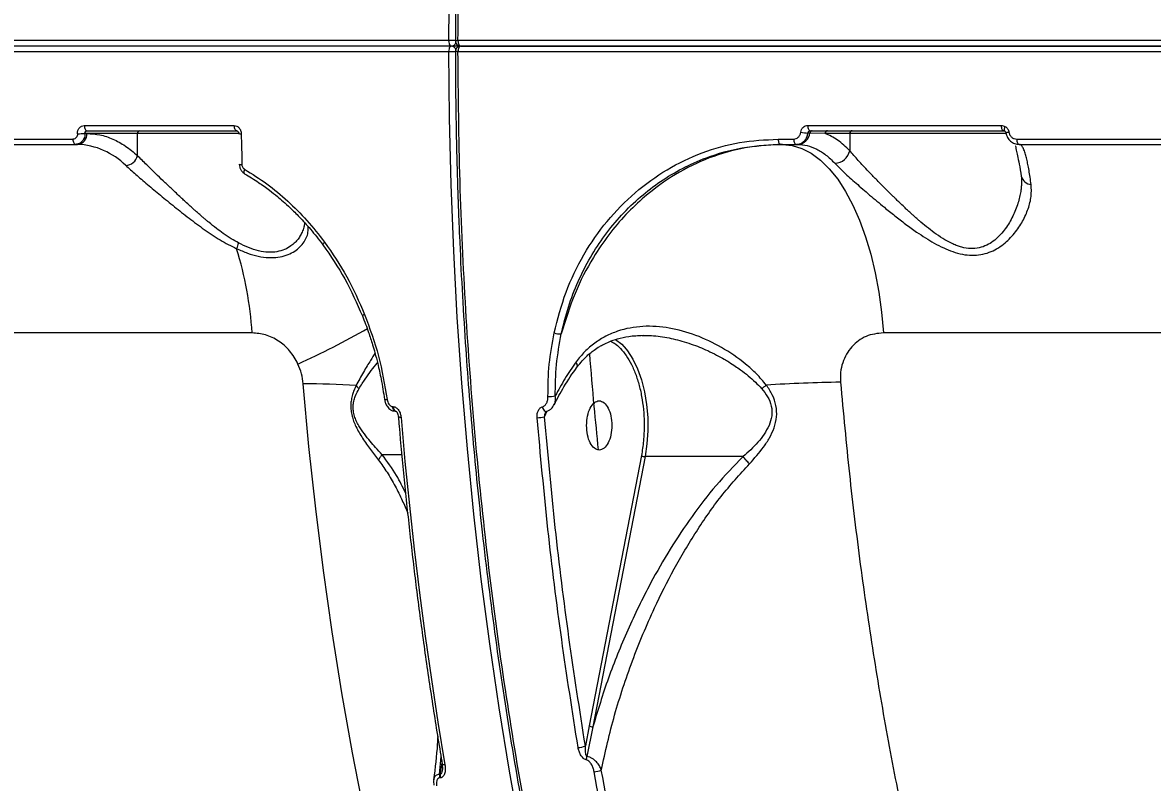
# Model space of a CAD drawing. Header units: millimetres. Extents: x -5873 to 5805, y -5301 to 4302.
# Drawn here: x 512.3 to 719.3, y 917.5 to 1056.6 of the extents above; entities that cross this region are included whole.
import ezdxf

# ---------------------------------------------------------------- set-up
doc = ezdxf.new("R2010")
doc.units = ezdxf.units.MM
doc.layers.add('DIKOM_ОБЪЕКТ', color=7, linetype='Continuous')
doc.layers.add('DIKOM_РАЗМЕР_ОБЪЕКТА', color=7, linetype='Continuous')
doc.styles.add('style1', font='arial.ttf', dxfattribs={"width": 0.8})
doc.dimstyles.new('1-50', dxfattribs={"dimtxt": 300, "dimasz": 200, "dimexe": 100, "dimexo": 0, "dimgap": 100, "dimtad": 1, "dimtxsty": 'style1', "dimcen": 200, "dimclrd": 7, "dimclre": 7, "dimclrt": 7, "dimadec": 1, "dimazin": 2, "dimtfac": 1, "dimtmove": 0, "dimatfit": 2, "dimfxl": 0, "dimlwd": 25, "dimlwe": 18, "dimarcsym": 0})

# ---------------------------------------------------------------- blocks, each defined once
blk = doc.blocks.new('*D9')
at = {"layer": 'Defpoints', "color": 0, "transparency": 16777216}
for p in [(1338.11, 2802.44), (-4588.97, -1585.51), (-117.5, -1585.51)]:
    blk.add_point(p, dxfattribs=at)
at = {"layer": 'DIKOM_РАЗМЕР_ОБЪЕКТА', "color": 7, "lineweight": 18, "transparency": 16777216}
for p, q in [((1338.11, 2802.44), (-4688.97, 2802.44)), ((-117.5, -1585.51), (-4688.97, -1585.51))]:
    blk.add_line(p, q, dxfattribs=at)
at = {"layer": 'DIKOM_РАЗМЕР_ОБЪЕКТА', "color": 7, "lineweight": 25, "transparency": 16777216}
blk.add_line((-4588.97, 2602.44), (-4588.97, -1385.51), dxfattribs=at)
at = {"layer": 'DIKOM_РАЗМЕР_ОБЪЕКТА', "color": 7, "transparency": 16777216}
for points in [[(-4622.31, 2602.44), (-4555.64, 2602.44), (-4588.97, 2802.44)], [(-4622.31, -1385.51), (-4555.64, -1385.51), (-4588.97, -1585.51)]]:
    blk.add_solid(points, dxfattribs=at)
at = {"layer": 'DIKOM_РАЗМЕР_ОБЪЕКТА', "color": 7, "transparency": 16777216, "insert": (-4842.15, 460.98), "char_height": 300, "attachment_point": 5, "rotation": 90, "style": 'style1'}
blk.add_mtext('4400', dxfattribs=at)
blk = doc.blocks.new('*D10')
at = {"layer": 'Defpoints', "color": 0, "transparency": 16777216}
for p in [(4304.51, 1053.39), (-1538.59, -1332.39), (4304.51, -4224.84)]:
    blk.add_point(p, dxfattribs=at)
at = {"layer": 'DIKOM_РАЗМЕР_ОБЪЕКТА', "color": 7, "lineweight": 18, "transparency": 16777216}
for p, q in [((4304.51, 1053.39), (4304.51, -4324.84)), ((-1538.59, -1332.39), (-1538.59, -4324.84))]:
    blk.add_line(p, q, dxfattribs=at)
at = {"layer": 'DIKOM_РАЗМЕР_ОБЪЕКТА', "color": 7, "lineweight": 25, "transparency": 16777216}
blk.add_line((-1338.59, -4224.84), (4104.51, -4224.84), dxfattribs=at)
at = {"layer": 'DIKOM_РАЗМЕР_ОБЪЕКТА', "color": 7, "transparency": 16777216}
for points in [[(-1338.59, -4191.51), (-1338.59, -4258.18), (-1538.59, -4224.84)], [(4104.51, -4191.51), (4104.51, -4258.18), (4304.51, -4224.84)]]:
    blk.add_solid(points, dxfattribs=at)
at = {"layer": 'DIKOM_РАЗМЕР_ОБЪЕКТА', "color": 7, "transparency": 16777216, "insert": (1679.28, -3971.67), "char_height": 300, "attachment_point": 5, "style": 'style1'}
blk.add_mtext('5850', dxfattribs=at)

msp = doc.modelspace()

# ---------------------------------------------------------------- linework, layer by layer
at = {"layer": 'DIKOM_ОБЪЕКТ', "color": 7, "linetype": 'Continuous', "lineweight": 15}
for p, q in [((590.361, 1053.318), (175.492, 1053.293)), ((175.492, 1051.288), (590.361, 1051.313)), ((590.876, 1052.316), (176.007, 1052.291)), ((592.416, 1052.316), (590.876, 1052.316)), ((523.632, 1037.777), (551.061, 1037.779)), ((524.147, 1036.812), (551.576, 1036.813)), ((656.141, 1037.785), (691.582, 1037.787)), ((656.602, 1036.819), (692.014, 1036.822)), ((692.014, 1036.822), (692.224, 1036.762)), ((450.393, 1035.267), (521.538, 1035.271)), ((524.106, 1036.312), (523.746, 1036.312)), ((533.375, 1036.312), (524.106, 1036.312)), ((552.066, 1036.313), (533.375, 1036.312)), ((533.375, 1032.262), (533.375, 1036.312)), ((650.719, 1035.278), (653.554, 1035.279)), ((656.531, 1036.403), (656.203, 1036.403)), ((659.304, 1036.32), (656.531, 1036.403)), ((663.834, 1036.32), (659.304, 1036.32)), ((692.493, 1036.322), (663.834, 1036.32)), ((663.834, 1036.32), (663.834, 1033.167)), ((450.907, 1034.307), (522.052, 1034.311)), ((522.052, 1034.311), (522.392, 1034.311)), ((651.185, 1034.319), (654.017, 1034.319)), ((654.017, 1034.319), (654.295, 1034.319)), ((554.372, 999.811), (254.363, 999.793)), ((1148.647, 999.846), (669.989, 999.818)), ((625.824, 999.345), (625.986, 999.345)), ((580.196, 986.295), (580.121, 986.295)), ((580.63, 985.453), (580.705, 985.453)), ((607.918, 984.441), (608.389, 985.54)), ((581.787, 977.503), (578.192, 977.503)), ((625.671, 977.327), (616.108, 927.853)), ((626.341, 977.151), (616.777, 927.677)), ((644.293, 977.152), (626.341, 977.151)), ((616.108, 927.853), (615.409, 924.193)), ((616.777, 927.677), (615.688, 922.274)), ((588.708, 918.974), (588.968, 922.223)), ((588.813, 918.974), (589.173, 921.047)), ((588.708, 918.974), (588.813, 918.974)), ((589.204, 920.823), (589.209, 919.896)), ((588.813, 918.335), (588.708, 918.335))]:
    msp.add_line(p, q, dxfattribs=at)
at = {"layer": 'DIKOM_ОБЪЕКТ', "color": 7, "linetype": 'Continuous', "lineweight": 15, "flags": 128}
for points in [[(590.466, 1065.505), (590.361, 1053.318)], [(590.361, 1051.313), (590.468, 1039.126), (590.757, 1026.95), (591.228, 1014.795), (591.88, 1002.672), (592.713, 990.59), (593.726, 978.561), (594.919, 966.594), (596.29, 954.699), (597.838, 942.886), (599.562, 931.165), (601.461, 919.547), (603.533, 908.04), (605.775, 896.655), (608.187, 885.401), (610.766, 874.287), (613.51, 863.324), (616.416, 852.519), (619.483, 841.883), (622.708, 831.425), (626.087, 821.152), (629.619, 811.074), (633.299, 801.199)], [(592.076, 1053.318), (592.086, 1053.123), (592.115, 1052.935), (592.163, 1052.761), (592.227, 1052.609), (592.305, 1052.485), (592.394, 1052.392), (592.49, 1052.335), (592.591, 1052.316)], [(592.591, 1052.316), (592.49, 1052.296), (592.394, 1052.239), (592.305, 1052.147), (592.227, 1052.022), (592.163, 1051.87), (592.115, 1051.697), (592.086, 1051.509), (592.076, 1051.313)], [(523.632, 1037.777), (523.645, 1037.587), (523.676, 1037.405), (523.725, 1037.238), (523.789, 1037.092), (523.866, 1036.973), (523.954, 1036.884), (524.048, 1036.83), (524.147, 1036.812)], [(551.061, 1037.779), (551.074, 1037.588), (551.105, 1037.407), (551.154, 1037.24), (551.218, 1037.094), (551.295, 1036.975), (551.383, 1036.886), (551.478, 1036.832), (551.576, 1036.813)], [(656.141, 1037.785), (656.153, 1037.595), (656.181, 1037.413), (656.224, 1037.246), (656.282, 1037.1), (656.351, 1036.981), (656.43, 1036.892), (656.514, 1036.838), (656.602, 1036.819)], [(691.582, 1037.787), (691.592, 1037.597), (691.619, 1037.415), (691.659, 1037.248), (691.713, 1037.102), (691.778, 1036.983), (691.852, 1036.894), (691.931, 1036.84), (692.014, 1036.822)], [(692.264, 1037.607), (692.203, 1037.454), (692.155, 1037.308), (692.124, 1037.171), (692.11, 1037.048), (692.113, 1036.943), (692.134, 1036.859), (692.171, 1036.798), (692.224, 1036.762)], [(521.538, 1035.271), (521.551, 1035.082), (521.583, 1034.901), (521.631, 1034.735), (521.696, 1034.59), (521.773, 1034.472), (521.86, 1034.384), (521.954, 1034.33), (522.052, 1034.311)], [(552.375, 1036.275), (552.39, 1035.572), (552.404, 1034.868), (552.42, 1034.165), (552.436, 1033.461), (552.452, 1032.758), (552.47, 1032.055), (552.487, 1031.352), (552.506, 1030.649)], [(650.719, 1035.278), (650.731, 1035.089), (650.76, 1034.908), (650.804, 1034.743), (650.862, 1034.598), (650.932, 1034.479), (651.011, 1034.391), (651.096, 1034.337), (651.185, 1034.319)], [(653.554, 1035.279), (653.566, 1035.089), (653.594, 1034.909), (653.638, 1034.743), (653.696, 1034.598), (653.765, 1034.479), (653.844, 1034.392), (653.929, 1034.338), (654.017, 1034.319)], [(693.003, 1036.534), (692.873, 1036.509), (692.755, 1036.486), (692.653, 1036.465), (692.57, 1036.447), (692.507, 1036.431), (692.466, 1036.419), (692.448, 1036.41), (692.454, 1036.405)], [(694.426, 1035.281), (694.437, 1035.092), (694.463, 1034.911), (694.504, 1034.745), (694.557, 1034.6), (694.622, 1034.482), (694.695, 1034.394), (694.773, 1034.34), (694.855, 1034.322)], [(651.525, 1034.319), (653.303, 1034.137), (655.065, 1033.591), (656.794, 1032.688), (658.475, 1031.435), (660.093, 1029.843), (661.633, 1027.927), (663.081, 1025.705), (664.424, 1023.197), (665.648, 1020.425), (666.744, 1017.415), (667.702, 1014.195), (668.511, 1010.793), (669.166, 1007.242), (669.66, 1003.572), (669.989, 999.818)], [(552.997, 1028.953), (552.97, 1028.976), (552.92, 1029.052), (552.891, 1029.155), (552.885, 1029.282), (552.902, 1029.427), (552.941, 1029.587), (553, 1029.754)], [(567.633, 1016.417), (567.522, 1016.3), (567.433, 1016.191), (567.37, 1016.092), (567.334, 1016.009), (567.328, 1015.943), (567.346, 1015.902)], [(620.9, 998.608), (622.062, 997.716), (622.907, 996.805)], [(622.907, 996.805), (623.146, 996.501), (624.126, 994.99), (624.982, 993.216), (625.694, 991.218), (626.247, 989.037), (626.629, 986.723), (626.832, 984.325), (626.851, 981.896), (626.686, 979.487), (626.341, 977.151)], [(608.886, 802.833), (605.036, 811.771), (601.328, 820.933), (597.766, 830.311), (594.353, 839.894), (591.092, 849.676), (587.986, 859.646), (585.038, 869.795), (582.251, 880.114), (579.627, 890.594), (577.169, 901.223), (574.879, 911.994), (572.759, 922.895), (570.812, 933.916), (569.039, 945.047), (567.441, 956.279), (566.02, 967.599), (564.778, 978.999), (563.716, 990.466)], [(580.634, 985.453), (580.492, 985.489), (580.358, 985.604), (580.246, 985.787), (580.165, 986.024), (580.121, 986.295)], [(580.196, 986.295), (580.239, 986.024), (580.32, 985.787), (580.432, 985.604), (580.566, 985.489), (580.704, 985.453)], [(607.518, 986.246), (607.607, 985.981), (607.729, 985.749), (607.873, 985.57), (608.03, 985.458), (608.185, 985.422), (608.252, 985.432)], [(581.645, 984.34), (581.487, 984.343), (581.355, 984.352), (581.254, 984.367), (581.187, 984.387), (581.158, 984.412), (581.156, 984.419)], [(581.645, 984.34), (582.369, 976.262), (583.175, 968.214), (584.061, 960.197), (585.028, 952.216), (586.075, 944.272), (587.202, 936.37), (588.407, 928.512), (589.692, 920.701)], [(589.692, 920.701), (589.534, 920.707), (589.401, 920.725), (589.298, 920.754), (589.229, 920.793), (589.197, 920.841), (589.194, 920.852)]]:
    msp.add_lwpolyline(points, dxfattribs=at)
at = {"layer": 'DIKOM_ОБЪЕКТ', "color": 7, "linetype": 'Continuous', "lineweight": 15}
for centre, radius, start, end in [((592.136, 1053.306), 1.775, 179.61366, 196.03906), ((590.408, 656.517), 396.8, 89.82923, 90.00678), ((592.136, 1051.325), 1.775, 163.96777, 180.39361), ((590.379, 1423.084), 371.771, 269.99722, 270.2087), ((591.011, 1052.885), 0.585, 186.78162, 256.70051), ((591.011, 1051.747), 0.585, 103.30365, 173.22615), ((590.836, 1053.184), 0.869, 272.66314, 343.12307), ((590.836, 1051.447), 0.869, 16.88286, 87.34591), ((592.591, 1053.316), 1, 179.8938, 270.00341), ((592.591, 1051.316), 1, 90.00341, 180.00767), ((533.842, 1036.345), 0.469, 94.73605, 184.05356), ((656.997, 1036.351), 0.469, 92.33323, 173.6461), ((659.782, 1036.342), 0.478, 92.93708, 182.65645), ((664.312, 1036.342), 0.478, 92.93708, 182.65645), ((522.421, 1059.192), 22.919, 269.88298, 273.31441), ((522.237, 1036.179), 1.874, 274.74119, 4.06107), ((552.226, 1038.715), 2.445, 262.11279, 273.511), ((654.2, 1036.663), 2.346, 272.33713, 353.63305), ((656.105, 1042.567), 6.165, 258.22276, 270.91207), ((521.919, 1021.198), 13.122, 44.86233, 87.93178), ((661.042, 1033.729), 2.848, 271.08677, 348.61726), ((531.068, 1032.824), 2.375, 273.66083, 346.29321), ((552.355, 1032.398), 1.756, 259.03031, 274.93579), ((697.314, 1029.105), 2.159, 196.83067, 263.23996), ((557.62, 1013.763), 6.263, 156.45506, 166.55156), ((486.998, 995.346), 67.522, 3.79183, 17.11761), ((575.221, 1002.337), 0.883, 105.83819, 138.00766), ((489.258, 1154.505), 176.439, 294.62139, 299.27077), ((610.737, 1002.583), 2.964, 249.22227, 275.06578), ((564.281, 861.991), 128.476, 85.93122, 90.25201), ((575.528, 991.91), 2.768, 219.65047, 235.44906), ((619.441, 1027.753), 47.482, 306.51863, 307.81706), ((664.768, 744.933), 245.846, 90.61064, 93.78156), ((578.886, 988.424), 0.845, 250.83109, 284.01495), ((608.976, 992.77), 4.608, 264.78817, 281.47604), ((606.598, 989.733), 5.454, 269.63111, 284.00749), ((616.763, 928.988), 1.311, 239.98964, 270.60964), ((614.095, 926.861), 2.974, 269.54315, 296.22026), ((617.757, 921.577), 2.183, 161.39431, 178.88795), ((590.576, 918.654), 1.895, 170.29388, 189.69155), ((590.681, 918.654), 1.895, 170.29388, 189.69155), ((617.022, 922.416), 2.95, 269.80278, 296.18244)]:
    msp.add_arc(centre, radius, start, end, dxfattribs=at)
for points, knots in [([(808.067, 1472.322), (806.941, 1472.307), (804.771, 1472.279), (801.78, 1472.097), (799.207, 1471.904), (796.951, 1471.701), (794.802, 1471.463), (792.695, 1471.19), (787.511, 1470.421), (779.657, 1468.776), (769.181, 1465.554), (758.561, 1461.286), (747.446, 1455.648), (735.905, 1448.436), (725.483, 1440.649), (716.15, 1432.631), (707.853, 1424.665), (699.737, 1416.015), (691.765, 1406.636), (684.551, 1397.3), (678.246, 1388.439), (672.556, 1379.888), (667.026, 1370.995), (661.494, 1361.454), (655.138, 1349.728), (647.999, 1335.347), (640.289, 1318.016), (633.078, 1299.898), (626.392, 1281.061), (620.246, 1261.545), (614.655, 1241.412), (609.845, 1221.567), (605.748, 1202.15), (602.297, 1183.273), (599.317, 1164.112), (596.71, 1143.928), (594.552, 1122.728), (593.385, 1106.852), (592.836, 1097.285), (592.666, 1094.118), (592.515, 1091.061), (592.38, 1088.125), (592.253, 1085.113), (592.109, 1081.37), (591.943, 1076.402), (591.775, 1069.911), (591.635, 1062.065), (591.61, 1056.38), (591.596, 1053.317)], [0, 0, 0, 0, 0.009458, 0.0182249, 0.0254628, 0.0319123, 0.038243, 0.0444551, 0.0505723, 0.0841655, 0.1141908, 0.1442428, 0.1799463, 0.2156464, 0.2513444, 0.2786055, 0.3058665, 0.3331703, 0.3604743, 0.3883058, 0.40985, 0.4293303, 0.4519749, 0.4733931, 0.4948076, 0.5295736, 0.5644116, 0.5991794, 0.6339371, 0.6686949, 0.7034516, 0.7382101, 0.7686827, 0.7991252, 0.8295375, 0.8599491, 0.8940094, 0.9280689, 0.9330605, 0.9379203, 0.9425906, 0.9470713, 0.9513641, 0.9563787, 0.9641905, 0.9740714, 0.9860258, 1, 1, 1, 1]), ([(592.076, 1053.318), (592.153, 1061.256), (592.304, 1077.068), (593.402, 1100.61), (595.113, 1123.806), (597.478, 1146.59), (600.457, 1168.898), (604.029, 1190.672), (608.167, 1211.855), (612.844, 1232.399), (618.032, 1252.257), (623.703, 1271.387), (629.826, 1289.751), (636.373, 1307.317), (643.312, 1324.055), (650.615, 1339.941), (658.25, 1354.952), (666.189, 1369.073), (674.4, 1382.288), (682.855, 1394.59), (691.524, 1405.969), (698.827, 1414.591), (704.628, 1420.91), (708.851, 1425.274), (713.101, 1429.435), (717.375, 1433.393), (721.669, 1437.149), (725.982, 1440.704), (731.5, 1444.983), (738.247, 1449.758), (746.244, 1454.741), (755.209, 1459.594), (765.141, 1464.045), (776.025, 1467.784), (786.84, 1470.434), (797.555, 1471.915), (804.736, 1472.451), (808.337, 1472.323), (808.408, 1472.321)], [0, 0, 0, 0, 0.0361491, 0.0720029, 0.1075614, 0.1428246, 0.1777926, 0.2124653, 0.2468427, 0.2809249, 0.3147117, 0.3482033, 0.3813996, 0.4143006, 0.4469063, 0.4792167, 0.5112318, 0.5429516, 0.5743762, 0.6055054, 0.6363393, 0.666878, 0.6810508, 0.6951509, 0.7091783, 0.7231329, 0.7370149, 0.7508242, 0.7645607, 0.7895545, 0.8143039, 0.8388089, 0.8718294, 0.9043956, 0.9365074, 0.9681651, 0.9993683, 1, 1, 1, 1]), ([(591.627, 1053.316), (591.608, 1053.316), (591.57, 1053.317), (591.647, 1053.317), (591.813, 1053.318), (591.989, 1053.318), (592.076, 1053.318)], [0, 0, 0, 0, 0.2499859, 0.500037, 0.7500351, 1, 1, 1, 1]), ([(591.596, 1051.314), (591.606, 1048.836), (591.624, 1044.229), (591.718, 1037.849), (591.832, 1032.53), (591.951, 1028.194), (592.071, 1024.487), (592.196, 1021.036), (592.423, 1015.468), (592.799, 1007.777), (593.554, 995.436), (594.717, 980.581), (596.534, 962.515), (598.864, 943.845), (601.766, 924.64), (605.138, 905.709), (609.155, 886.227), (613.884, 866.303), (619.393, 846.081), (625.459, 826.469), (632.068, 807.526), (639.204, 789.295), (646.842, 771.843), (654.96, 755.224), (663.588, 739.383), (672.471, 724.788), (681.866, 710.952), (691.569, 698.198), (701.832, 686.268), (712.28, 675.577), (722.562, 666.409), (732.613, 658.625), (742.381, 652.088), (752.303, 646.461), (762.763, 641.563), (773.747, 637.546), (783.085, 635.128), (790.245, 633.807), (794.288, 633.256), (797.048, 632.943), (798.187, 632.843), (798.576, 632.809)], [0, 0, 0, 0, 0.0116198, 0.0216071, 0.0299336, 0.0365858, 0.0419709, 0.0473488, 0.0528118, 0.068165, 0.0835749, 0.1110911, 0.1386074, 0.169876, 0.2011439, 0.2324298, 0.2637728, 0.2995129, 0.3352482, 0.3709847, 0.4067216, 0.4424634, 0.4782818, 0.5140328, 0.5497726, 0.5862867, 0.6198576, 0.6570009, 0.6928149, 0.7285858, 0.7643344, 0.7956166, 0.8269005, 0.8581851, 0.8894926, 0.924606, 0.9596508, 0.9750271, 0.9898751, 0.9965364, 1, 1, 1, 1]), ([(592.076, 1051.313), (591.989, 1051.313), (591.815, 1051.314), (591.648, 1051.314), (591.617, 1051.314), (591.603, 1051.314)], [0, 0, 0, 0, 0.3503126, 0.7006719, 1, 1, 1, 1]), ([(1137.868, 1053.35), (1126.546, 1053.35), (1103.069, 1053.348), (1067.556, 1053.346), (1031.558, 1053.344), (995.941, 1053.342), (960.73, 1053.34), (925.742, 1053.338), (890.798, 1053.336), (855.934, 1053.334), (821.188, 1053.332), (786.801, 1053.33), (752.804, 1053.328), (719.429, 1053.326), (686.693, 1053.324), (654.63, 1053.322), (623.019, 1053.32), (602.391, 1053.319), (592.076, 1053.318)], [0, 0, 0, 0, 0.0590049, 0.122341, 0.1856772, 0.2478824, 0.3100877, 0.372293, 0.4344982, 0.4978344, 0.5611705, 0.6245067, 0.6878428, 0.7511789, 0.8133841, 0.8755895, 0.9377947, 1, 1, 1, 1]), ([(592.076, 1051.313), (602.579, 1051.314), (623.585, 1051.315), (655.785, 1051.317), (688.453, 1051.319), (721.613, 1051.321), (755.019, 1051.323), (788.636, 1051.325), (822.425, 1051.327), (856.559, 1051.329), (891.217, 1051.331), (926.374, 1051.333), (962.005, 1051.335), (997.866, 1051.337), (1033.924, 1051.339), (1069.933, 1051.342), (1104.587, 1051.344), (1127.196, 1051.345), (1137.868, 1051.346)], [0, 0, 0, 0, 0.0633364, 0.1266726, 0.1900089, 0.2533452, 0.3166815, 0.3788868, 0.4410923, 0.5032976, 0.565503, 0.6288393, 0.6921755, 0.7555118, 0.818848, 0.8821845, 0.9443898, 1, 1, 1, 1]), ([(798.875, 632.781), (796.886, 632.965), (792.329, 633.385), (785.197, 634.674), (777.463, 636.553), (769.692, 639.016), (761.895, 642.055), (753.026, 646.18), (743.112, 651.714), (732.212, 659.032), (721.386, 667.588), (710.675, 677.402), (702.474, 686.018), (696.657, 692.685), (693.129, 696.908), (689.63, 701.277), (686.161, 705.794), (682.725, 710.459), (679.324, 715.27), (673.978, 723.145), (666.819, 734.522), (658.358, 749.529), (650.489, 765.03), (643.202, 780.909), (636.278, 797.637), (629.747, 815.19), (623.638, 833.539), (617.981, 852.65), (612.804, 872.486), (608.138, 893.006), (604.009, 914.162), (600.445, 935.907), (597.473, 958.183), (595.112, 980.934), (593.404, 1004.095), (592.307, 1027.6), (592.153, 1043.387), (592.076, 1051.313)], [0, 0, 0, 0, 0.0181141, 0.041512, 0.065149, 0.0890254, 0.1131411, 0.137496, 0.171993, 0.2069589, 0.2423937, 0.2782976, 0.3146702, 0.327191, 0.3397603, 0.352378, 0.3650442, 0.3777589, 0.3905219, 0.4033334, 0.4388111, 0.4746552, 0.5075592, 0.5407659, 0.5742754, 0.6080876, 0.6422025, 0.67662, 0.7113404, 0.7463633, 0.7816891, 0.8173175, 0.8532486, 0.8894824, 0.9260189, 0.9628581, 1, 1, 1, 1]), ([(592.591, 1052.316), (603.001, 1052.316), (623.821, 1052.317), (655.788, 1052.319), (688.29, 1052.321), (721.386, 1052.323), (754.794, 1052.325), (788.475, 1052.327), (822.379, 1052.329), (856.659, 1052.331), (891.485, 1052.333), (926.814, 1052.335), (962.601, 1052.338), (998.59, 1052.34), (1034.723, 1052.342), (1070.742, 1052.344), (1105.122, 1052.346), (1127.451, 1052.347), (1137.868, 1052.348)], [0, 0, 0, 0, 0.0628402, 0.1256739, 0.1888503, 0.2521108, 0.3155459, 0.377961, 0.4404335, 0.5029956, 0.5655657, 0.6292721, 0.6929727, 0.7565737, 0.8201243, 0.8835385, 0.9456688, 1, 1, 1, 1]), ([(1137.868, 1052.348), (1126.802, 1052.347), (1103.608, 1052.346), (1068.367, 1052.344), (1032.355, 1052.342), (996.659, 1052.34), (961.321, 1052.338), (926.179, 1052.335), (891.064, 1052.333), (856.03, 1052.331), (821.138, 1052.329), (786.636, 1052.327), (752.578, 1052.325), (719.204, 1052.323), (686.537, 1052.321), (654.64, 1052.319), (623.26, 1052.317), (602.814, 1052.316), (592.591, 1052.316)], [0, 0, 0, 0, 0.0577209, 0.1209811, 0.1844161, 0.2468312, 0.3093036, 0.3718654, 0.4344354, 0.4981418, 0.5618423, 0.625443, 0.6889936, 0.7524078, 0.814538, 0.8765706, 0.9382812, 1, 1, 1, 1]), ([(522.374, 1036.273), (522.39, 1036.47), (522.421, 1036.864), (522.709, 1037.361), (523.127, 1037.709), (523.464, 1037.754), (523.632, 1037.777)], [0, 0, 0, 0, 0.2505777, 0.5002466, 0.7500028, 1, 1, 1, 1]), ([(523.746, 1036.312), (523.746, 1036.35), (523.746, 1036.423), (523.777, 1036.547), (523.834, 1036.652), (523.913, 1036.731), (524.009, 1036.794), (524.092, 1036.805), (524.147, 1036.812)], [0, 0, 0, 0, 0.147698, 0.2804559, 0.5003985, 0.6294233, 0.7558793, 1, 1, 1, 1]), ([(551.061, 1037.779), (551.231, 1037.756), (551.569, 1037.71), (552, 1037.362), (552.306, 1036.865), (552.352, 1036.472), (552.375, 1036.275)], [0, 0, 0, 0, 0.2505482, 0.5001954, 0.7499756, 1, 1, 1, 1]), ([(551.484, 1036.829), (551.531, 1036.826), (551.627, 1036.821), (551.762, 1036.71), (551.866, 1036.532), (551.882, 1036.375), (551.89, 1036.294)], [0, 0, 0, 0, 0.2352118, 0.4780275, 0.7320614, 1, 1, 1, 1]), ([(654.846, 1036.532), (654.885, 1036.702), (654.964, 1037.043), (655.27, 1037.451), (655.674, 1037.731), (655.985, 1037.767), (656.141, 1037.785)], [0, 0, 0, 0, 0.2502414, 0.5000465, 0.7500283, 1, 1, 1, 1]), ([(656.203, 1036.403), (656.211, 1036.45), (656.224, 1036.529), (656.273, 1036.628), (656.331, 1036.705), (656.403, 1036.763), (656.493, 1036.809), (656.561, 1036.815), (656.602, 1036.819)], [0, 0, 0, 0, 0.2090775, 0.3443761, 0.4999785, 0.6559546, 0.7913646, 1, 1, 1, 1]), ([(691.582, 1037.787), (691.7, 1037.779), (691.937, 1037.764), (692.156, 1037.659), (692.264, 1037.607)], [0, 0, 0, 0, 0.5022598, 1, 1, 1, 1]), ([(692.264, 1037.607), (692.356, 1037.547), (692.538, 1037.429), (692.757, 1037.171), (692.926, 1036.872), (692.978, 1036.646), (693.003, 1036.534)], [0, 0, 0, 0, 0.251894, 0.5004269, 0.7510863, 1, 1, 1, 1]), ([(522.374, 1036.273), (522.364, 1036.142), (522.343, 1035.88), (522.153, 1035.548), (521.874, 1035.316), (521.65, 1035.286), (521.538, 1035.271)], [0, 0, 0, 0, 0.2507896, 0.5001566, 0.7499546, 1, 1, 1, 1]), ([(523.746, 1036.312), (523.737, 1036.142), (523.721, 1035.829), (523.561, 1035.337), (523.315, 1034.932), (522.997, 1034.63), (522.601, 1034.38), (522.269, 1034.339), (522.052, 1034.311)], [0, 0, 0, 0, 0.1617814, 0.2992344, 0.5004181, 0.6315649, 0.7587372, 1, 1, 1, 1]), ([(524.106, 1036.312), (524.905, 1036.263), (526.501, 1036.166), (528.865, 1035.358), (531.179, 1034.122), (532.643, 1032.882), (533.375, 1032.262)], [0, 0, 0, 0, 0.2499998, 0.5000006, 0.7499866, 1, 1, 1, 1]), ([(609.685, 999.812), (610.338, 1002.323), (611.644, 1007.349), (614.993, 1014.217), (619.254, 1020.379), (624.404, 1025.629), (630.292, 1029.871), (636.75, 1032.949), (643.616, 1034.912), (648.35, 1035.156), (650.719, 1035.278)], [0, 0, 0, 0, 0.1253471, 0.2508612, 0.3753437, 0.500625, 0.6251941, 0.7503298, 0.8750614, 1, 1, 1, 1]), ([(653.554, 1035.279), (653.709, 1035.297), (654.021, 1035.333), (654.424, 1035.613), (654.729, 1036.02), (654.807, 1036.361), (654.846, 1036.532)], [0, 0, 0, 0, 0.2499995, 0.4999717, 0.7497477, 1, 1, 1, 1]), ([(654.017, 1034.319), (654.233, 1034.339), (654.591, 1034.372), (655.075, 1034.6), (655.463, 1034.89), (655.781, 1035.27), (656.062, 1035.765), (656.149, 1036.16), (656.203, 1036.403)], [0, 0, 0, 0, 0.2061556, 0.3422035, 0.4999794, 0.6527715, 0.7871523, 1, 1, 1, 1]), ([(663.834, 1033.167), (663.099, 1033.872), (661.633, 1035.277), (660.079, 1035.973), (659.304, 1036.32)], [0, 0, 0, 0, 0.501211, 1, 1, 1, 1]), ([(692.167, 1036.802), (692.2, 1036.783), (692.265, 1036.747), (692.35, 1036.657), (692.418, 1036.545), (692.44, 1036.456), (692.451, 1036.412)], [0, 0, 0, 0, 0.2662066, 0.5210692, 0.7644189, 1, 1, 1, 1]), ([(692.454, 1036.405), (692.529, 1036.126), (692.683, 1035.554), (693.259, 1034.873), (694.01, 1034.409), (694.573, 1034.351), (694.855, 1034.322)], [0, 0, 0, 0, 0.2430414, 0.4998752, 0.749766, 1, 1, 1, 1]), ([(693.003, 1036.534), (693.051, 1036.359), (693.146, 1036.009), (693.495, 1035.602), (693.934, 1035.332), (694.262, 1035.298), (694.426, 1035.281)], [0, 0, 0, 0, 0.2497864, 0.4996763, 0.7496288, 1, 1, 1, 1]), ([(694.426, 1035.281), (705.523, 1035.282), (727.717, 1035.283), (761.559, 1035.285), (784.446, 1035.286), (795.889, 1035.287)], [0, 0, 0, 0, 0.3333338, 0.6666668, 1, 1, 1, 1]), ([(651.525, 1034.319), (649.239, 1034.197), (644.683, 1033.954), (638.067, 1032.014), (631.848, 1029.001), (626.785, 1025.344), (622.769, 1021.511), (619.62, 1017.792), (616.399, 1013.043), (613.271, 1007.059), (611.765, 1002.138), (610.998, 999.631)], [0, 0, 0, 0, 0.1262757, 0.2516739, 0.376196, 0.4998449, 0.5823982, 0.6657778, 0.7499843, 0.8726778, 1, 1, 1, 1]), ([(610.998, 999.631), (611.399, 1001.276), (612.2, 1004.568), (614.022, 1009.253), (616.255, 1013.648), (618.923, 1017.72), (621.997, 1021.449), (625.425, 1024.755), (629.169, 1027.619), (633.198, 1030.027), (638.162, 1032.222), (644.177, 1033.952), (648.815, 1034.195), (651.185, 1034.319)], [0, 0, 0, 0, 0.0835444, 0.167168, 0.2508967, 0.3326187, 0.4158778, 0.500696, 0.5814802, 0.6647237, 0.7504382, 0.8724592, 1, 1, 1, 1]), ([(654.295, 1034.319), (654.881, 1034.278), (656.051, 1034.194), (657.783, 1033.509), (659.478, 1032.458), (660.557, 1031.407), (661.096, 1030.882)], [0, 0, 0, 0, 0.2506423, 0.5012816, 0.7506906, 1, 1, 1, 1]), ([(695.289, 1027.603), (695.291, 1027.485), (695.299, 1027.076), (695.239, 1026.358), (695.112, 1025.418), (694.891, 1024.376), (694.561, 1023.234), (694.114, 1022.043), (693.567, 1020.865), (692.915, 1019.714), (692.147, 1018.6), (691.227, 1017.528), (690.168, 1016.586), (688.936, 1015.817), (687.55, 1015.317), (685.975, 1015.177), (684.609, 1015.401), (683.525, 1015.749), (682.489, 1016.176), (681.184, 1016.872), (679.695, 1017.85), (678.24, 1018.945), (677.153, 1019.841), (676.356, 1020.526), (675.838, 1020.981), (675.324, 1021.443), (674.798, 1021.921), (674.399, 1022.29), (673.991, 1022.672), (673.507, 1023.129), (672.879, 1023.729), (672.275, 1024.315), (671.372, 1025.199), (670.161, 1026.405), (668.663, 1027.93), (667.041, 1029.613), (665.315, 1031.444), (664.329, 1032.591), (663.834, 1033.167)], [0, 0, 0, 0, 0.0102947, 0.0354443, 0.0605348, 0.0888233, 0.1214069, 0.1539876, 0.1863735, 0.2186822, 0.251069, 0.2837251, 0.3185433, 0.3492118, 0.3819015, 0.4145465, 0.4470488, 0.4630077, 0.4798133, 0.5102753, 0.544948, 0.5775129, 0.6099094, 0.6222067, 0.6353982, 0.6479341, 0.6605088, 0.6748988, 0.6782703, 0.6918277, 0.7122844, 0.7274141, 0.7399139, 0.7850569, 0.8275084, 0.869871, 0.9346295, 1, 1, 1, 1]), ([(694.284, 1034.078), (694.283, 1034.077), (694.205, 1034.044), (694.234, 1033.818), (694.323, 1033.263), (694.561, 1032.249), (694.878, 1030.722), (695.118, 1029.261), (695.246, 1028.489)], [0, 0, 0, 0, 0.0034753, 0.1498872, 0.32261, 0.5223112, 0.7475424, 1, 1, 1, 1]), ([(694.855, 1034.322), (705.945, 1034.322), (728.119, 1034.324), (761.933, 1034.326), (784.799, 1034.327), (796.235, 1034.328)], [0, 0, 0, 0, 0.3333847, 0.6666156, 1, 1, 1, 1]), ([(695.238, 1034.176), (695.181, 1034.223), (695.078, 1034.308), (694.975, 1034.317), (694.929, 1034.322)], [0, 0, 0, 0, 0.55529, 1, 1, 1, 1]), ([(697.06, 1026.961), (696.999, 1027.415), (696.874, 1028.346), (696.677, 1029.574), (696.473, 1030.679), (696.261, 1031.654), (696.07, 1032.381), (695.898, 1032.93), (695.746, 1033.345), (695.588, 1033.692), (695.425, 1033.976), (695.318, 1034.096), (695.263, 1034.158)], [0, 0, 0, 0, 0.1137079, 0.2329347, 0.3494332, 0.4651754, 0.5890978, 0.6624249, 0.7437278, 0.8330111, 0.9129886, 1, 1, 1, 1]), ([(551.878, 1016.265), (551.429, 1016.512), (550.471, 1017.037), (549.124, 1017.954), (547.757, 1018.974), (546.744, 1019.788), (545.992, 1020.416), (545.529, 1020.808), (545.024, 1021.243), (544.478, 1021.719), (544.056, 1022.092), (543.564, 1022.532), (542.969, 1023.068), (542.216, 1023.756), (541.166, 1024.728), (539.916, 1025.898), (538.425, 1027.314), (536.79, 1028.882), (535.015, 1030.602), (533.923, 1031.707), (533.375, 1032.262)], [0, 0, 0, 0, 0.0587567, 0.1250466, 0.183193, 0.2499669, 0.2704501, 0.2931969, 0.3182, 0.345463, 0.3749838, 0.3820697, 0.420518, 0.4663074, 0.49934, 0.5865713, 0.6681272, 0.7492961, 0.8742151, 1, 1, 1, 1]), ([(552.021, 1030.674), (552.037, 1030.502), (552.071, 1030.157), (552.279, 1029.67), (552.584, 1029.242), (552.859, 1029.05), (552.997, 1028.953)], [0, 0, 0, 0, 0.2457649, 0.4945141, 0.7459154, 1, 1, 1, 1]), ([(553, 1029.754), (552.931, 1029.803), (552.793, 1029.9), (552.638, 1030.119), (552.531, 1030.373), (552.514, 1030.557), (552.506, 1030.649)], [0, 0, 0, 0, 0.2509844, 0.5004294, 0.7501112, 1, 1, 1, 1]), ([(661.096, 1030.882), (661.642, 1030.331), (662.728, 1029.236), (664.951, 1027.231), (667.432, 1025.073), (669.847, 1023.049), (672.071, 1021.257), (674.044, 1019.735), (675.929, 1018.369), (677.679, 1017.203), (679.328, 1016.211), (680.991, 1015.348), (682.731, 1014.633), (684.47, 1014.152), (686.208, 1013.959), (687.869, 1014.086), (689.392, 1014.511), (690.785, 1015.184), (691.997, 1016.02), (693.083, 1016.992), (694.324, 1018.374), (695.574, 1020.246), (696.585, 1022.537), (697.162, 1024.822), (697.094, 1026.247), (697.06, 1026.961)], [0, 0, 0, 0, 0.0629114, 0.125154, 0.1877621, 0.2500583, 0.2918374, 0.3338423, 0.3750544, 0.4072145, 0.4376331, 0.4700887, 0.5002954, 0.532371, 0.5631218, 0.5938569, 0.6257032, 0.6560075, 0.6885739, 0.7189134, 0.7510728, 0.8130819, 0.8756122, 0.9376689, 1, 1, 1, 1]), ([(531.219, 1030.454), (531.808, 1029.925), (532.98, 1028.871), (535.177, 1027.003), (537.564, 1025.008), (540.117, 1022.922), (542.793, 1020.803), (545.576, 1018.733), (548.469, 1016.749), (550.509, 1015.729), (551.529, 1015.22)], [0, 0, 0, 0, 0.1259343, 0.2508907, 0.375588, 0.5008456, 0.6251024, 0.7501491, 0.8750271, 1, 1, 1, 1]), ([(552.997, 1028.953), (553.852, 1028.433), (555.396, 1027.494), (557.377, 1026.059), (558.862, 1024.883), (560.126, 1023.807), (561.478, 1022.578), (563.167, 1020.905), (565.209, 1018.671), (566.589, 1016.883), (567.345, 1015.903)], [0, 0, 0, 0, 0.158921, 0.2867225, 0.3831889, 0.4535017, 0.5432597, 0.6639125, 0.8158104, 1, 1, 1, 1]), ([(553, 1029.754), (554.37, 1028.897), (557.111, 1027.183), (560.914, 1024.001), (564.477, 1020.454), (566.581, 1017.763), (567.633, 1016.417)], [0, 0, 0, 0, 0.2506388, 0.5013182, 0.7505999, 1, 1, 1, 1]), ([(695.246, 1028.489), (695.267, 1028.293), (695.31, 1027.903), (695.298, 1027.463), (695.292, 1027.244)], [0, 0, 0, 0, 0.5009954, 1, 1, 1, 1]), ([(551.529, 1015.22), (552.195, 1014.936), (553.527, 1014.37), (555.504, 1013.805), (557.398, 1013.537), (559.135, 1013.606), (560.654, 1013.974), (562.353, 1014.775), (563.831, 1016.196), (564.678, 1017.854), (564.629, 1018.92), (564.613, 1019.27)], [0, 0, 0, 0, 0.0923184, 0.1845325, 0.2765022, 0.3679222, 0.4595471, 0.5505301, 0.7312317, 0.9117448, 1, 1, 1, 1]), ([(563.979, 1019.968), (563.938, 1019.693), (563.852, 1019.108), (563.562, 1018.277), (563.158, 1017.491), (562.672, 1016.81), (562.118, 1016.222), (561.376, 1015.615), (560.36, 1015.036), (558.953, 1014.611), (557.33, 1014.509), (555.557, 1014.78), (553.717, 1015.375), (552.492, 1015.968), (551.878, 1016.265)], [0, 0, 0, 0, 0.0727955, 0.1549451, 0.2280384, 0.2973726, 0.3615389, 0.4206382, 0.5170529, 0.6136454, 0.7100977, 0.8064477, 0.9030321, 1, 1, 1, 1]), ([(567.633, 1016.417), (569.053, 1014.356), (571.893, 1010.234), (573.951, 1005.536), (574.98, 1003.186)], [0, 0, 0, 0, 0.5000008, 1, 1, 1, 1]), ([(567.345, 1015.903), (568.74, 1013.884), (571.53, 1009.843), (573.553, 1005.233), (574.565, 1002.928)], [0, 0, 0, 0, 0.4998878, 1, 1, 1, 1]), ([(574.565, 1002.928), (574.955, 1001.92), (575.627, 1000.178), (576.358, 997.895), (576.911, 995.989), (577.453, 993.897), (578.083, 991.065), (578.418, 988.87), (578.608, 987.626)], [0, 0, 0, 0, 0.2047465, 0.3536631, 0.4525758, 0.5794649, 0.7615413, 1, 1, 1, 1]), ([(574.98, 1003.186), (575.906, 1000.653), (577.757, 995.585), (578.646, 990.264), (579.09, 987.604)], [0, 0, 0, 0, 0.5000009, 1, 1, 1, 1]), ([(562.766, 994.108), (562.296, 994.948), (561.358, 996.625), (559.239, 998.422), (556.864, 999.594), (555.203, 999.739), (554.372, 999.811)], [0, 0, 0, 0, 0.2506939, 0.5004281, 0.7502508, 1, 1, 1, 1]), ([(608.558, 988.181), (608.584, 990.15), (608.636, 994.087), (609.335, 997.904), (609.685, 999.812)], [0, 0, 0, 0, 0.4999988, 1, 1, 1, 1]), ([(609.893, 988.255), (609.919, 990.18), (609.97, 994.031), (610.656, 997.764), (610.998, 999.631)], [0, 0, 0, 0, 0.5000063, 1, 1, 1, 1]), ([(648.554, 990.244), (647.967, 990.942), (646.801, 992.33), (644.094, 994.718), (640.411, 997.246), (635.674, 999.493), (630.795, 1000.854), (625.915, 1001.183), (622.006, 1000.462), (619.108, 999.237), (617.093, 997.984), (615.248, 996.427), (614.221, 995.135), (613.704, 994.485)], [0, 0, 0, 0, 0.0634735, 0.1260867, 0.2514601, 0.3761672, 0.5007723, 0.6246977, 0.7493999, 0.8121507, 0.8746332, 0.9369237, 1, 1, 1, 1]), ([(669.989, 999.818), (668.907, 999.695), (667.284, 999.512), (665.405, 998.403), (664.176, 997.304), (663.185, 995.93), (662.489, 994.341), (662.095, 992.593), (662.13, 991.375), (662.148, 990.765)], [0, 0, 0, 0, 0.2493251, 0.3740517, 0.4994345, 0.6241673, 0.7492905, 0.8744668, 1, 1, 1, 1]), ([(613.736, 993.353), (614.311, 994.078), (615.301, 995.325), (616.817, 996.551), (617.91, 997.262), (618.823, 997.764), (619.899, 998.263), (621.429, 998.795), (623.485, 999.258), (625.093, 999.323), (625.981, 999.359)], [0, 0, 0, 0, 0.1892386, 0.3254634, 0.4107871, 0.4667907, 0.5518137, 0.6681683, 0.8168682, 1, 1, 1, 1]), ([(620.046, 998.283), (620.279, 998.167), (620.903, 997.857), (621.869, 996.977), (622.925, 995.678), (623.885, 994.028), (624.711, 992.087), (625.372, 989.917), (625.84, 987.603), (626.127, 985.233), (626.162, 983.641), (626.179, 982.858)], [0, 0, 0, 0, 0.0668427, 0.1786964, 0.2945558, 0.413255, 0.5334222, 0.6535912, 0.772288, 0.8881499, 1, 1, 1, 1]), ([(625.986, 999.345), (626.224, 999.348), (626.992, 999.357), (628.321, 999.252), (629.92, 999.041), (631.522, 998.723), (633.131, 998.311), (634.741, 997.801), (636.312, 997.212), (637.872, 996.541), (639.386, 995.801), (640.678, 995.092), (641.818, 994.412), (642.819, 993.767), (644.013, 992.933), (645.25, 991.972), (646.551, 990.833), (647.319, 990.002), (647.696, 989.594)], [0, 0, 0, 0, 0.030949, 0.0996868, 0.1709346, 0.2361985, 0.3053146, 0.3783001, 0.4451827, 0.511465, 0.585435, 0.6496622, 0.6895291, 0.7454127, 0.7929417, 0.8644866, 0.9333574, 1, 1, 1, 1]), ([(576.931, 996.158), (576.647, 995.709), (575.981, 994.655), (574.752, 992.69), (573.85, 990.995), (573.397, 990.144)], [0, 0, 0, 0, 0.2702031, 0.6336151, 1, 1, 1, 1]), ([(617.822, 978.403), (617.551, 981.053), (616.952, 986.897), (616.476, 992.782), (616.215, 995.998)], [0, 0, 0, 0, 0.4535885, 1, 1, 1, 1]), ([(563.716, 990.466), (563.636, 991.093), (563.477, 992.345), (563.003, 993.521), (562.766, 994.108)], [0, 0, 0, 0, 0.5004434, 1, 1, 1, 1]), ([(573.958, 989.63), (574.332, 990.22), (575.078, 991.397), (576.198, 992.905), (576.966, 993.918), (577.332, 994.381), (577.371, 994.429)], [0, 0, 0, 0, 0.3216553, 0.6416809, 0.9624372, 1, 1, 1, 1]), ([(609.731, 986.687), (610.287, 987.777), (611.474, 990.102), (613.058, 992.373), (613.899, 993.579)], [0, 0, 0, 0, 0.4686896, 1, 1, 1, 1]), ([(613.704, 994.485), (612.996, 993.462), (611.577, 991.41), (610.455, 989.308), (609.893, 988.255)], [0, 0, 0, 0, 0.4989456, 1, 1, 1, 1]), ([(613.856, 993.533), (613.865, 993.54), (613.933, 993.598), (613.958, 993.787), (613.916, 994.097), (613.775, 994.355), (613.704, 994.485)], [0, 0, 0, 0, 0.0415101, 0.3492911, 0.6729526, 1, 1, 1, 1]), ([(573.397, 990.144), (573.274, 989.872), (573.039, 989.352), (572.742, 988.491), (572.526, 987.593), (572.419, 986.616), (572.453, 985.607), (572.639, 984.595), (572.955, 983.603), (573.565, 982.197), (574.622, 980.429), (576.06, 978.408), (577.035, 977.139), (577.524, 976.503)], [0, 0, 0, 0, 0.0657266, 0.1254995, 0.1908484, 0.2510052, 0.3133823, 0.3762132, 0.4361175, 0.5015322, 0.6579073, 0.8285336, 1, 1, 1, 1]), ([(578.192, 977.503), (577.793, 977.937), (577.069, 978.726), (575.965, 979.987), (574.914, 981.285), (574.044, 982.539), (573.454, 983.649), (573.095, 984.554), (572.879, 985.497), (572.842, 986.448), (572.975, 987.353), (573.313, 988.461), (573.703, 989.168), (573.958, 989.63)], [0, 0, 0, 0, 0.1375717, 0.2496687, 0.3738559, 0.4982976, 0.5646443, 0.623548, 0.687071, 0.7493834, 0.8086493, 0.8747361, 1, 1, 1, 1]), ([(645.471, 975.851), (646.37, 976.837), (647.726, 978.325), (649.173, 980.57), (650.04, 982.409), (650.524, 984.42), (650.416, 986.521), (649.72, 988.517), (648.941, 989.671), (648.554, 990.244)], [0, 0, 0, 0, 0.2443901, 0.3687136, 0.4935804, 0.6203432, 0.7477571, 0.874681, 1, 1, 1, 1]), ([(647.696, 989.594), (648.08, 989.114), (648.847, 988.152), (649.559, 986.427), (649.664, 984.559), (649.253, 983.427), (649.048, 982.86)], [0, 0, 0, 0, 0.2494838, 0.4995881, 0.7494841, 1, 1, 1, 1]), ([(662.148, 990.765), (662.661, 985.158), (663.687, 973.969), (665.71, 957.408), (668.076, 941.097), (670.809, 925.075), (673.621, 910.738), (676.406, 898.033), (679.068, 886.897), (681.899, 875.988), (684.894, 865.315), (688.046, 854.886), (691.349, 844.708), (695.787, 831.943), (701.531, 816.921), (708.779, 800.088), (716.414, 784.283), (723.272, 771.597), (729.158, 761.625), (733.945, 754.016), (738.815, 746.754), (743.762, 739.841), (748.777, 733.274), (753.854, 727.054), (759.449, 720.649), (765.577, 714.167), (772.252, 707.727), (778.98, 701.832), (785.75, 696.473), (792.549, 691.645), (799.495, 687.256), (806.582, 683.328), (813.806, 679.884), (821.024, 676.986), (828.226, 674.623), (835.4, 672.778), (843.165, 671.345), (850.839, 670.449), (856.136, 670.414), (858.431, 670.398)], [0, 0, 0, 0, 0.0316876, 0.0632412, 0.0946608, 0.1259466, 0.1570988, 0.1799688, 0.2027206, 0.2253542, 0.2478695, 0.2702668, 0.2925461, 0.3147073, 0.3558114, 0.3963921, 0.4364498, 0.4759846, 0.4983431, 0.5205309, 0.542548, 0.5643944, 0.5860701, 0.6075753, 0.6289098, 0.6558425, 0.6825088, 0.7089087, 0.7350423, 0.7609094, 0.7865101, 0.8133025, 0.8398423, 0.8661295, 0.892164, 0.9179459, 0.9434752, 0.975503, 1, 1, 1, 1]), ([(578.608, 987.626), (578.643, 987.442), (578.721, 987.037), (578.962, 986.533), (579.27, 986.115), (579.614, 985.795), (580.054, 985.529), (580.383, 985.49), (580.545, 985.47)], [0, 0, 0, 0, 0.1764359, 0.3892048, 0.5159434, 0.6618395, 0.8329488, 1, 1, 1, 1]), ([(579.09, 987.604), (579.121, 987.452), (579.182, 987.147), (579.4, 986.729), (579.664, 986.452), (579.92, 986.315), (580.055, 986.302), (580.121, 986.295)], [0, 0, 0, 0, 0.2497887, 0.4991222, 0.7487782, 0.8772436, 1, 1, 1, 1]), ([(607.518, 986.246), (607.603, 986.274), (607.777, 986.331), (608.071, 986.565), (608.343, 986.973), (608.531, 987.555), (608.549, 987.973), (608.558, 988.181)], [0, 0, 0, 0, 0.1220866, 0.250815, 0.5007365, 0.7506967, 1, 1, 1, 1]), ([(609.71, 986.7), (609.713, 986.704), (609.861, 986.899), (609.949, 987.445), (609.912, 987.987), (609.893, 988.255)], [0, 0, 0, 0, 0.009222, 0.5102806, 1, 1, 1, 1]), ([(615.621, 982.858), (615.656, 983.447), (615.725, 984.625), (616.261, 986.123), (617.027, 987.123), (617.938, 987.475), (618.849, 987.124), (619.616, 986.123), (620.152, 984.625), (620.221, 983.447), (620.256, 982.858)], [0, 0, 0, 0, 0.1250015, 0.2500014, 0.3750005, 0.5000001, 0.6249997, 0.7499982, 0.8749985, 1, 1, 1, 1]), ([(580.196, 986.295), (580.294, 986.286), (580.492, 986.267), (580.771, 986.115), (581.02, 985.899), (581.293, 985.544), (581.544, 985.016), (581.611, 984.565), (581.645, 984.34)], [0, 0, 0, 0, 0.1231168, 0.2505427, 0.3721947, 0.5011527, 0.75032, 1, 1, 1, 1]), ([(580.709, 985.453), (580.72, 985.451), (580.75, 985.446), (580.817, 985.385), (580.949, 985.2), (581.088, 984.852), (581.137, 984.56), (581.163, 984.404)], [0, 0, 0, 0, 0.0405265, 0.1088341, 0.3362542, 0.6471427, 1, 1, 1, 1]), ([(606.563, 984.279), (606.558, 984.489), (606.548, 984.91), (606.708, 985.505), (606.969, 985.923), (607.259, 986.162), (607.433, 986.219), (607.518, 986.246)], [0, 0, 0, 0, 0.2498988, 0.4996268, 0.7492435, 0.8774626, 1, 1, 1, 1]), ([(607.918, 984.441), (607.972, 984.72), (608.039, 985.066), (608.216, 985.38), (608.25, 985.441)], [0, 0, 0, 0, 0.8057714, 1, 1, 1, 1]), ([(608.153, 985.259), (608.172, 985.3), (608.21, 985.378), (608.258, 985.433), (608.28, 985.449), (608.281, 985.448), (608.281, 985.448)], [0, 0, 0, 0, 0.3693056, 0.7094859, 0.8751916, 1, 1, 1, 1]), ([(608.251, 985.432), (608.429, 985.491), (608.771, 985.606), (609.299, 986.013), (609.544, 986.417), (609.701, 986.675)], [0, 0, 0, 0, 0.2814081, 0.5409034, 1, 1, 1, 1]), ([(581.165, 984.42), (581.21, 983.854), (581.517, 980.008), (582.204, 972.871), (583.241, 962.978), (584.428, 953.021), (585.747, 943.022), (587.216, 933.016), (588.372, 925.616), (589.079, 921.582), (589.206, 920.854)], [0, 0, 0, 0, 0.026227, 0.1781782, 0.3323974, 0.4884627, 0.6460502, 0.8049062, 0.9648295, 1, 1, 1, 1]), ([(614.071, 923.888), (613.037, 930.469), (610.964, 943.659), (608.455, 963.821), (607.195, 977.45), (606.563, 984.279)], [0, 0, 0, 0, 0.3319586, 0.6652919, 1, 1, 1, 1]), ([(615.409, 924.193), (614.373, 930.786), (612.301, 943.972), (609.8, 964.088), (608.546, 977.657), (607.918, 984.441)], [0, 0, 0, 0, 0.3333165, 0.6666798, 1, 1, 1, 1]), ([(620.256, 982.858), (620.221, 982.269), (620.152, 981.091), (619.616, 979.593), (618.85, 978.592), (617.939, 978.241), (617.028, 978.592), (616.262, 979.593), (615.726, 981.091), (615.656, 982.269), (615.621, 982.858)], [0, 0, 0, 0, 0.1249997, 0.2500002, 0.3750001, 0.4999999, 0.6249997, 0.7500002, 0.8750003, 1, 1, 1, 1]), ([(626.179, 982.858), (626.158, 981.915), (626.114, 980.027), (625.819, 978.227), (625.671, 977.327)], [0, 0, 0, 0, 0.499996, 1, 1, 1, 1]), ([(649.048, 982.86), (648.762, 982.31), (648.189, 981.208), (647.003, 979.76), (645.713, 978.401), (644.772, 977.566), (644.302, 977.149)], [0, 0, 0, 0, 0.2491601, 0.4996878, 0.7496557, 1, 1, 1, 1]), ([(578.185, 977.5), (578.037, 977.338), (577.74, 977.014), (577.596, 976.673), (577.524, 976.503)], [0, 0, 0, 0, 0.4999883, 1, 1, 1, 1]), ([(578.192, 977.503), (578.191, 977.503), (578.189, 977.503), (578.186, 977.502), (578.185, 977.501), (578.185, 977.5)], [0, 0, 0, 0, 0.5416284, 0.7851289, 1, 1, 1, 1]), ([(582.47, 970.496), (581.94, 971.58), (580.717, 974.082), (579.101, 976.264), (578.185, 977.5)], [0, 0, 0, 0, 0.4331381, 1, 1, 1, 1]), ([(644.293, 977.152), (642.611, 975.426), (639.264, 971.994), (634.875, 966.243), (630.883, 960.24), (626.896, 953.293), (623.061, 945.406), (619.493, 936.616), (617.682, 930.655), (616.777, 927.677)], [0, 0, 0, 0, 0.1257252, 0.25014, 0.3746815, 0.5001945, 0.6670724, 0.8336451, 1, 1, 1, 1]), ([(625.671, 977.327), (625.709, 977.304), (625.785, 977.257), (625.964, 977.199), (626.162, 977.159), (626.281, 977.154), (626.341, 977.151)], [0, 0, 0, 0, 0.2500186, 0.499962, 0.7499798, 1, 1, 1, 1]), ([(644.302, 977.149), (644.301, 977.149), (644.3, 977.15), (644.298, 977.152), (644.295, 977.152), (644.293, 977.152)], [0, 0, 0, 0, 0.2160343, 0.4479999, 1, 1, 1, 1]), ([(645.471, 975.851), (645.364, 975.96), (645.149, 976.179), (644.838, 976.517), (644.548, 976.847), (644.383, 977.049), (644.302, 977.149)], [0, 0, 0, 0, 0.2477828, 0.4998608, 0.7520598, 1, 1, 1, 1]), ([(577.524, 976.503), (578.053, 975.774), (579.152, 974.258), (580.584, 971.771), (581.841, 969.265), (582.54, 967.572), (582.861, 966.794)], [0, 0, 0, 0, 0.2474784, 0.5144641, 0.7769398, 1, 1, 1, 1]), ([(618.324, 919.768), (619.081, 923.131), (620.592, 929.836), (623.909, 939.77), (627.619, 948.699), (631.591, 956.598), (635.649, 963.441), (640.168, 969.995), (643.7, 973.895), (645.471, 975.851)], [0, 0, 0, 0, 0.1674433, 0.3339025, 0.5006465, 0.6264738, 0.7512086, 0.87525, 1, 1, 1, 1]), ([(588.356, 925.977), (588.336, 925.492), (588.224, 922.844), (587.88, 920.173), (587.6, 917.991)], [0, 0, 0, 0, 0.1833489, 1, 1, 1, 1]), ([(615.574, 921.619), (615.467, 921.655), (615.253, 921.726), (614.877, 922.033), (614.515, 922.53), (614.219, 923.197), (614.12, 923.658), (614.071, 923.888)], [0, 0, 0, 0, 0.125635, 0.2512881, 0.5014542, 0.7510997, 1, 1, 1, 1]), ([(615.688, 922.274), (615.671, 922.286), (615.634, 922.314), (615.574, 922.412), (615.486, 922.653), (615.391, 923.26), (615.401, 923.811), (615.409, 924.193)], [0, 0, 0, 0, 0.0355546, 0.077582, 0.179895, 0.4313484, 1, 1, 1, 1]), ([(617.012, 919.465), (616.964, 919.684), (616.869, 920.121), (616.586, 920.756), (616.24, 921.23), (615.88, 921.519), (615.676, 921.586), (615.574, 921.619)], [0, 0, 0, 0, 0.248909, 0.4985366, 0.7487081, 0.8743312, 1, 1, 1, 1]), ([(618.324, 919.768), (618.219, 920.02), (618.006, 920.532), (617.447, 921.277), (616.812, 921.823), (616.193, 922.153), (615.859, 922.233), (615.688, 922.274)], [0, 0, 0, 0, 0.2287229, 0.4651236, 0.7183111, 0.8553934, 1, 1, 1, 1]), ([(588.708, 918.974), (588.571, 918.958), (588.302, 918.928), (588.001, 918.755), (587.798, 918.53), (587.663, 918.278), (587.656, 918.082), (587.653, 917.985)], [0, 0, 0, 0, 0.224767, 0.4385182, 0.6360287, 0.821467, 1, 1, 1, 1]), ([(589.692, 920.701), (589.722, 920.45), (589.783, 919.947), (589.698, 919.223), (589.474, 918.683), (589.184, 918.43), (588.981, 918.347), (588.868, 918.339), (588.813, 918.335)], [0, 0, 0, 0, 0.2499001, 0.4995194, 0.7488544, 0.8743908, 0.9380244, 1, 1, 1, 1]), ([(589.212, 919.921), (589.178, 919.746), (589.121, 919.456), (589.004, 919.139), (588.901, 919.01), (588.849, 918.978), (588.824, 918.975), (588.813, 918.974)], [0, 0, 0, 0, 0.4932943, 0.8179875, 0.9216608, 0.9627847, 1, 1, 1, 1]), ([(631.537, 854.033), (629.685, 861.026), (625.965, 875.067), (621.108, 896.92), (618.381, 911.93), (617.012, 919.465)], [0, 0, 0, 0, 0.330661, 0.6639946, 1, 1, 1, 1]), ([(632.816, 854.484), (630.952, 861.522), (627.228, 875.585), (622.387, 897.393), (619.679, 912.306), (618.324, 919.768)], [0, 0, 0, 0, 0.3335117, 0.6664893, 1, 1, 1, 1]), ([(587.63, 918.033), (587.616, 917.86), (587.588, 917.518), (587.646, 917.159), (587.675, 916.981)], [0, 0, 0, 0, 0.5052492, 1, 1, 1, 1]), ([(588.708, 918.335), (588.673, 918.333), (588.603, 918.328), (588.475, 918.277), (588.345, 918.17), (588.235, 917.99), (588.143, 917.715), (588.101, 917.332), (588.141, 917.018), (588.161, 916.861)], [0, 0, 0, 0, 0.0616637, 0.125296, 0.2506589, 0.3692955, 0.5009678, 0.7503307, 1, 1, 1, 1])]:
    msp.add_open_spline(points, degree=3, knots=knots, dxfattribs=at)

# ---------------------------------------------------------------- dimensions: what is measured, and where the dimension line sits
at = {"layer": 'DIKOM_РАЗМЕР_ОБЪЕКТА'}
dim = msp.add_linear_dim(base=(-4588.973, -1585.515), p1=(1338.114, 2802.437), p2=(-117.504, -1585.515), angle=90, text='4400', dimstyle='1-50', dxfattribs=at)
dim.commit()
dim.dimension.update_dxf_attribs({"geometry": '*D9', "text_midpoint": (-4588.973, 460.978), "dimtype": 160})
dim = msp.add_linear_dim(base=(4304.512, -4224.842), p1=(-1538.592, -1332.389), p2=(4304.512, 1053.391), text='5850', dimstyle='1-50', dxfattribs=at)
dim.commit()
dim.dimension.update_dxf_attribs({"geometry": '*D10', "text_midpoint": (1679.282, -4224.842), "dimtype": 160})

doc.saveas('drawing.dxf')
